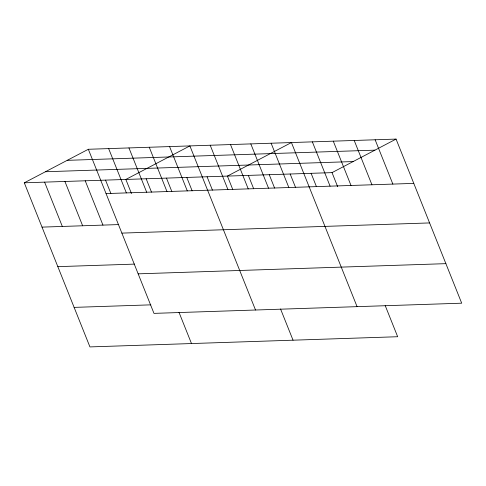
<?xml version="1.0" encoding="UTF-8"?>
<svg xmlns="http://www.w3.org/2000/svg" width="486" height="486" viewBox="0 0 486 486"><rect width="100%" height="100%" fill="white"/><g stroke="black" fill="none" stroke-linecap="round" stroke-linejoin="round"><path stroke-width="0.73" d="M385.185 305.518L397.67 336.725L89.934 346.913L24.3 182.809L88.331 149.275L396.066 139.087L461.7 303.191L153.971 313.373L88.331 149.275M24.3 182.809L332.029 172.627L396.066 139.087M67.202 160.337L374.931 150.156M45.429 171.746L353.164 161.559M106.051 193.58L413.786 183.392M42.021 227.12L118.748 224.581M121.865 233.11L429.6 222.928M57.834 266.65L134.561 264.111M138.158 273.843L445.887 263.655M74.121 307.383L150.854 304.844M375.137 139.78L392.858 184.085M354.215 140.472L371.936 184.777M333.287 141.165L351.007 185.47M332.029 172.627L337.655 186.691M312.358 141.857L330.085 186.162M311.107 173.32L316.453 186.679M357.07 306.654L291.436 142.55L227.405 176.09L232.745 189.449M290.178 174.012L295.524 187.371M271.127 143.224L288.848 187.529M269.256 174.705L274.596 188.064M250.812 143.892L268.533 188.197M248.328 175.397L253.674 188.756M230.504 144.567L248.225 188.872M280.556 308.981L293.04 340.188M210.195 145.241L227.916 189.546M207.091 176.764L212.437 190.123M255.521 310.013L189.886 145.909L125.85 179.449L131.475 193.513M186.782 177.433L192.128 190.798M169.571 146.584L187.292 190.889M166.473 178.107L171.819 191.466M149.263 147.258L166.984 191.563M146.165 178.781L151.504 192.14M128.954 147.926L146.675 192.231M179.006 312.34L191.49 343.553M108.645 148.601L126.366 192.906M105.541 180.124L110.887 193.483M85.232 180.792L102.953 225.103M64.924 181.466L82.644 225.771M44.609 182.141L62.33 226.446"/></g></svg>
